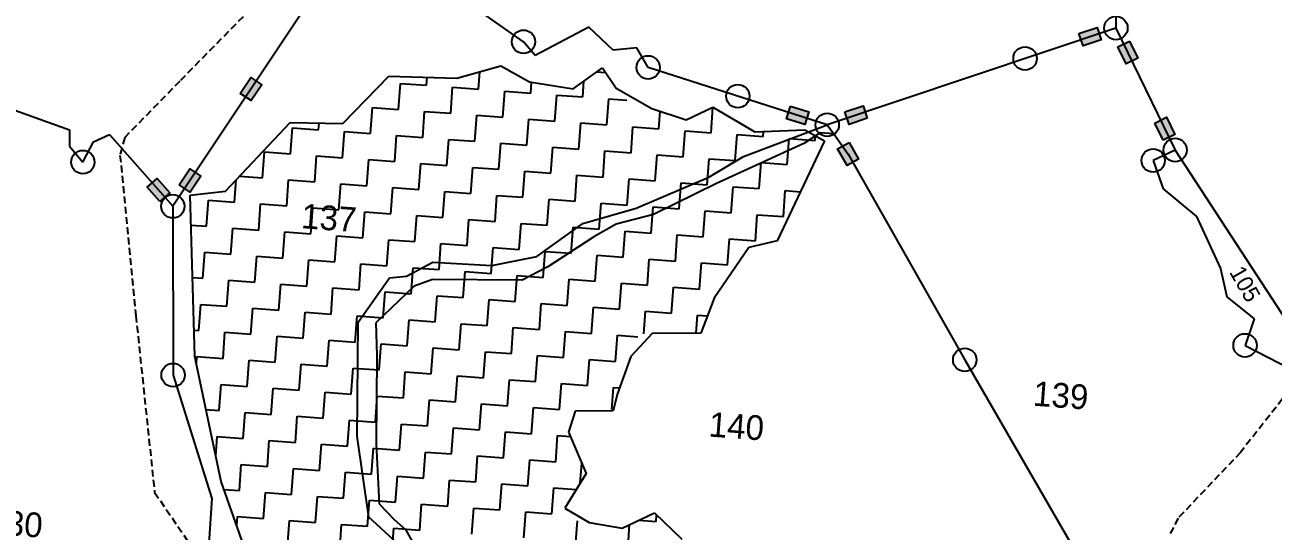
# Model space of a CAD drawing. Header units: metres. Extents: x 317417 to 320594, y 1863773 to 1867597.
# Drawn here: x 318054 to 318961, y 1866683 to 1867051 of the extents above; entities that cross this region are included whole.
import ezdxf

# ---------------------------------------------------------------- set-up
doc = ezdxf.new("R2010")
doc.units = ezdxf.units.M
doc.header["$MEASUREMENT"] = 0
doc.linetypes.add('DASHED', pattern=[0.75, 0.5, -0.25])
for name, color, linetype in [('LINE_FOOTPATH', 1, 'DASHED'), ('POLY_HATCH', 12, 'Continuous'), ('POLY_PARCEL', 6, 'Continuous'), ('POLY_WATER', 4, 'Continuous'), ('TEXT_PARCEL', 7, 'Continuous'), ('V_BOUND_LINE', 7, 'Continuous')]:
    doc.layers.add(name, color=color, linetype=linetype)
doc.styles.add('TEXT_MAP', font='')
doc.styles.get('TEXT_MAP').set_extended_font_data('Kruti Dev 050')

msp = doc.modelspace()

# ---------------------------------------------------------------- hatches: boundary and pattern name
for points in [[(318836.2, 1867039.97), (318833.21, 1867049.08), (318820.04, 1867044.75), (318823.03, 1867035.64)], [(318854.27, 1867022.51), (318862.9, 1867026.7), (318856.84, 1867039.17), (318848.21, 1867034.98)], [(318226.04, 1867007.4), (318218.06, 1867012.72), (318210.37, 1867001.19), (318218.35, 1866995.87)], [(318620.71, 1866978.52), (318623.64, 1866987.65), (318610.43, 1866991.89), (318607.51, 1866982.75)], [(318666.15, 1866983.08), (318663.08, 1866992.16), (318649.95, 1866987.71), (318653.02, 1866978.63)], [(318883.75, 1866983.82), (318875.12, 1866979.63), (318881.19, 1866967.16), (318889.81, 1866971.35)], [(318651.43, 1866948.71), (318659.77, 1866953.44), (318652.93, 1866965.5), (318644.59, 1866960.77)], [(318181.79, 1866941.05), (318173.81, 1866946.37), (318166.12, 1866934.83), (318174.1, 1866929.51)], [(318150.03, 1866939.32), (318142.83, 1866932.98), (318152.01, 1866922.58), (318159.2, 1866928.92)]]:
    msp.add_hatch(color=256).paths.add_polyline_path(points)

# ---------------------------------------------------------------- linework, layer by layer
for points in [[(318820.04, 1867044.75), (318833.21, 1867049.08), (318836.2, 1867039.97), (318823.03, 1867035.64)], [(318856.84, 1867039.17), (318862.9, 1867026.7), (318854.27, 1867022.51), (318848.21, 1867034.98)], [(318210.37, 1867001.19), (318218.06, 1867012.72), (318226.04, 1867007.4), (318218.35, 1866995.87)], [(318610.43, 1866991.89), (318623.64, 1866987.65), (318620.71, 1866978.52), (318607.51, 1866982.75)], [(318649.95, 1866987.71), (318663.08, 1866992.16), (318666.15, 1866983.08), (318653.02, 1866978.63)], [(318881.19, 1866967.16), (318875.12, 1866979.63), (318883.75, 1866983.82), (318889.81, 1866971.35)], [(318652.93, 1866965.5), (318659.77, 1866953.44), (318651.43, 1866948.71), (318644.59, 1866960.77)], [(318166.12, 1866934.83), (318173.81, 1866946.37), (318181.79, 1866941.05), (318174.1, 1866929.51)], [(318152.01, 1866922.58), (318142.83, 1866932.98), (318150.03, 1866939.32), (318159.2, 1866928.92)]]:
    msp.add_lwpolyline(points, close=True)
for centre in [(318846.89, 1867048.65), (318416.28, 1867038.65), (318780.8, 1867026.49), (318506.87, 1867020.06), (318572.05, 1866999.16), (318637.1, 1866978.3), (318889.99, 1866960.03), (318096.05, 1866951.25), (318873.96, 1866952.37), (318161.43, 1866919.15), (318940.7, 1866818.11), (318736.98, 1866807.62), (318161.56, 1866796.53)]:
    msp.add_circle(centre, 8.48)
at = {"layer": 'LINE_FOOTPATH', "ltscale": 10}
for p, q in [((318264.98, 1867110.35), (318166.42, 1867009.96)), ((318166.42, 1867009.96), (318126.45, 1866969.15)), ((318126.45, 1866969.15), (318123.02, 1866956.13)), ((318123.02, 1866956.13), (318134.56, 1866839.69)), ((318134.56, 1866839.69), (318148.17, 1866711.3)), ((318981.82, 1866796.85), (318937.44, 1866740.4)), ((318937.44, 1866740.4), (318892.07, 1866692.55)), ((318148.17, 1866711.3), (318176.16, 1866670.36)), ((318892.07, 1866692.55), (318885.16, 1866679.27))]:
    msp.add_line(p, q, dxfattribs=at)
at = {"layer": 'POLY_HATCH'}
for p, q in [((318285.06, 1866979.24), (318318.31, 1867013.67)), ((318318.31, 1867013.67), (318367.88, 1867012.12)), ((318367.88, 1867012.12), (318399.9, 1867021.08)), ((318399.9, 1867021.08), (318420.76, 1867009.59)), ((318452.32, 1867004.41), (318473.72, 1867019.75)), ((318473.72, 1867019.75), (318483.59, 1867004.93)), ((318420.76, 1867009.59), (318452.32, 1867004.41)), ((318483.59, 1867004.93), (318509.48, 1866990.23)), ((318509.48, 1866990.23), (318534.42, 1866982)), ((318534.42, 1866982), (318553.93, 1866991.09)), ((318553.93, 1866991.09), (318584.54, 1866973.21)), ((318199.79, 1866930.24), (318246.78, 1866979.95)), ((318246.78, 1866979.95), (318285.06, 1866979.24)), ((318584.54, 1866973.21), (318620.86, 1866974.77)), ((318620.86, 1866974.77), (318635.16, 1866966.61)), ((318635.16, 1866966.61), (318600.66, 1866893.98)), ((318174.07, 1866927.26), (318199.79, 1866930.24)), ((318177.35, 1866810), (318174.07, 1866927.26)), ((318580.05, 1866889.22), (318554.95, 1866852.37)), ((318600.66, 1866893.98), (318580.05, 1866889.22)), ((318554.95, 1866852.37), (318545.23, 1866827.04)), ((318509.74, 1866826.64), (318494.31, 1866810.05)), ((318545.23, 1866827.04), (318509.74, 1866826.64)), ((318196.5, 1866719.11), (318177.35, 1866810)), ((318494.31, 1866810.05), (318484.45, 1866782.41)), ((318484.45, 1866782.41), (318481.44, 1866770.57)), ((318453.73, 1866770.26), (318449.05, 1866755)), ((318481.44, 1866770.57), (318453.73, 1866770.26)), ((318449.05, 1866755), (318461.73, 1866724.97)), ((318461.73, 1866724.97), (318446.37, 1866699.87)), ((318214.49, 1866668.45), (318196.5, 1866719.11)), ((318446.37, 1866699.87), (318464.05, 1866689.33)), ((318487.89, 1866685.43), (318511.42, 1866696.45)), ((318511.42, 1866696.45), (318531.29, 1866677.24)), ((318464.05, 1866689.33), (318487.89, 1866685.43))]:
    msp.add_line(p, q, dxfattribs=at)
at = {"layer": 'POLY_HATCH', "linetype": 'Continuous'}
for p, q in [((318383.69, 1867004.19), (318384.63, 1867016.81)), ((318469.66, 1867016.84), (318475.97, 1867016.37)), ((318325.51, 1866989.49), (318326.92, 1867008.41)), ((318326.92, 1867008.41), (318345.84, 1867007.01)), ((318345.84, 1867007.01), (318346.27, 1867012.79)), ((318363.36, 1866986.67), (318364.77, 1867005.6)), ((318364.77, 1867005.6), (318383.69, 1867004.19)), ((318421.55, 1867001.38), (318422.14, 1867009.37)), ((318459.4, 1866998.57), (318460.25, 1867010.1)), ((318401.21, 1866983.86), (318402.62, 1867002.79)), ((318402.62, 1867002.79), (318421.55, 1867001.38)), ((318439.07, 1866981.05), (318440.47, 1866999.98)), ((318440.47, 1866999.98), (318459.4, 1866998.57)), ((318476.92, 1866978.24), (318478.32, 1866997.17)), ((318478.32, 1866997.17), (318491.44, 1866996.19)), ((318305.18, 1866971.97), (318306.59, 1866990.89)), ((318306.59, 1866990.89), (318325.51, 1866989.49)), ((318343.03, 1866969.15), (318344.44, 1866988.08)), ((318344.44, 1866988.08), (318363.36, 1866986.67)), ((318514.77, 1866975.43), (318515.71, 1866988.17)), ((318552.62, 1866972.62), (318553.99, 1866991.06)), ((318267.33, 1866974.78), (318267.68, 1866979.56)), ((318380.88, 1866966.34), (318382.29, 1866985.27)), ((318382.29, 1866985.27), (318401.21, 1866983.86)), ((318418.73, 1866963.53), (318420.14, 1866982.46)), ((318420.14, 1866982.46), (318439.07, 1866981.05)), ((318456.59, 1866960.72), (318457.99, 1866979.65)), ((318457.99, 1866979.65), (318476.92, 1866978.24)), ((318247, 1866957.26), (318248.4, 1866976.18)), ((318248.4, 1866976.18), (318267.33, 1866974.78)), ((318284.85, 1866954.45), (318286.25, 1866973.37)), ((318286.25, 1866973.37), (318305.18, 1866971.97)), ((318322.7, 1866951.63), (318324.11, 1866970.56)), ((318324.11, 1866970.56), (318343.03, 1866969.15)), ((318494.44, 1866957.91), (318495.84, 1866976.83)), ((318495.84, 1866976.83), (318514.77, 1866975.43)), ((318532.29, 1866955.1), (318533.69, 1866974.02)), ((318533.69, 1866974.02), (318552.62, 1866972.62)), ((318570.14, 1866952.29), (318571.55, 1866971.21)), ((318571.55, 1866971.21), (318590.47, 1866969.81)), ((318590.47, 1866969.81), (318590.74, 1866973.48)), ((318607.99, 1866949.47), (318609.4, 1866968.4)), ((318609.4, 1866968.4), (318628.32, 1866966.99)), ((318628.32, 1866966.99), (318628.57, 1866970.37)), ((318360.55, 1866948.82), (318361.96, 1866967.75)), ((318361.96, 1866967.75), (318380.88, 1866966.34)), ((318398.4, 1866946.01), (318399.81, 1866964.94)), ((318399.81, 1866964.94), (318418.73, 1866963.53)), ((318436.25, 1866943.2), (318437.66, 1866962.13)), ((318437.66, 1866962.13), (318456.59, 1866960.72)), ((318474.11, 1866940.39), (318475.51, 1866959.31)), ((318475.51, 1866959.31), (318494.44, 1866957.91)), ((318226.67, 1866939.74), (318228.07, 1866958.66)), ((318228.07, 1866958.66), (318247, 1866957.26)), ((318264.52, 1866936.93), (318265.92, 1866955.85)), ((318265.92, 1866955.85), (318284.85, 1866954.45)), ((318302.37, 1866934.11), (318303.77, 1866953.04)), ((318303.77, 1866953.04), (318322.7, 1866951.63)), ((318340.22, 1866931.3), (318341.63, 1866950.23)), ((318341.63, 1866950.23), (318360.55, 1866948.82)), ((318511.96, 1866937.58), (318513.36, 1866956.5)), ((318513.36, 1866956.5), (318532.29, 1866955.1)), ((318549.81, 1866934.77), (318551.21, 1866953.69)), ((318551.21, 1866953.69), (318570.14, 1866952.29)), ((318587.66, 1866931.95), (318589.07, 1866950.88)), ((318589.07, 1866950.88), (318607.99, 1866949.47)), ((318209.95, 1866940.98), (318226.67, 1866939.74)), ((318378.07, 1866928.49), (318379.48, 1866947.42)), ((318379.48, 1866947.42), (318398.4, 1866946.01)), ((318415.92, 1866925.68), (318417.33, 1866944.61)), ((318417.33, 1866944.61), (318436.25, 1866943.2)), ((318453.77, 1866922.87), (318455.18, 1866941.79)), ((318455.18, 1866941.79), (318474.11, 1866940.39)), ((318206.33, 1866922.22), (318207.54, 1866938.43)), ((318244.19, 1866919.41), (318245.59, 1866938.33)), ((318245.59, 1866938.33), (318264.52, 1866936.93)), ((318282.04, 1866916.6), (318283.44, 1866935.52)), ((318283.44, 1866935.52), (318302.37, 1866934.11)), ((318319.89, 1866913.78), (318321.29, 1866932.71)), ((318321.29, 1866932.71), (318340.22, 1866931.3)), ((318491.63, 1866920.06), (318493.03, 1866938.98)), ((318493.03, 1866938.98), (318511.96, 1866937.58)), ((318529.48, 1866917.25), (318530.88, 1866936.17)), ((318530.88, 1866936.17), (318549.81, 1866934.77)), ((318567.33, 1866914.43), (318568.73, 1866933.36)), ((318568.73, 1866933.36), (318587.66, 1866931.95)), ((318186, 1866904.7), (318187.41, 1866923.62)), ((318187.41, 1866923.62), (318206.33, 1866922.22)), ((318357.74, 1866910.97), (318359.15, 1866929.9)), ((318359.15, 1866929.9), (318378.07, 1866928.49)), ((318395.59, 1866908.16), (318397, 1866927.09)), ((318397, 1866927.09), (318415.92, 1866925.68)), ((318433.44, 1866905.35), (318434.85, 1866924.27)), ((318434.85, 1866924.27), (318453.77, 1866922.87)), ((318605.18, 1866911.62), (318606.59, 1866930.55)), ((318606.59, 1866930.55), (318617.64, 1866929.73)), ((318223.85, 1866901.89), (318225.26, 1866920.81)), ((318225.26, 1866920.81), (318244.19, 1866919.41)), ((318261.71, 1866899.08), (318263.11, 1866918)), ((318263.11, 1866918), (318282.04, 1866916.6)), ((318299.56, 1866896.26), (318300.96, 1866915.19)), ((318300.96, 1866915.19), (318319.89, 1866913.78)), ((318471.29, 1866902.54), (318472.7, 1866921.46)), ((318472.7, 1866921.46), (318491.63, 1866920.06)), ((318509.14, 1866899.73), (318510.55, 1866918.65)), ((318510.55, 1866918.65), (318529.48, 1866917.25)), ((318547, 1866896.91), (318548.4, 1866915.84)), ((318548.4, 1866915.84), (318567.33, 1866914.43)), ((318174.68, 1866905.54), (318186, 1866904.7)), ((318337.41, 1866893.45), (318338.81, 1866912.38)), ((318338.81, 1866912.38), (318357.74, 1866910.97)), ((318375.26, 1866890.64), (318376.67, 1866909.57)), ((318376.67, 1866909.57), (318395.59, 1866908.16)), ((318413.11, 1866887.83), (318414.52, 1866906.75)), ((318414.52, 1866906.75), (318433.44, 1866905.35)), ((318584.85, 1866894.1), (318586.25, 1866913.03)), ((318586.25, 1866913.03), (318605.18, 1866911.62)), ((318203.52, 1866884.37), (318204.93, 1866903.29)), ((318204.93, 1866903.29), (318223.85, 1866901.89)), ((318241.37, 1866881.56), (318242.78, 1866900.48)), ((318242.78, 1866900.48), (318261.71, 1866899.08)), ((318279.23, 1866878.74), (318280.63, 1866897.67)), ((318280.63, 1866897.67), (318299.56, 1866896.26)), ((318450.96, 1866885.02), (318452.37, 1866903.94)), ((318452.37, 1866903.94), (318471.29, 1866902.54)), ((318488.81, 1866882.21), (318490.22, 1866901.13)), ((318490.22, 1866901.13), (318509.14, 1866899.73)), ((318526.66, 1866879.39), (318528.07, 1866898.32)), ((318528.07, 1866898.32), (318547, 1866896.91)), ((318317.08, 1866875.93), (318318.48, 1866894.86)), ((318318.48, 1866894.86), (318337.41, 1866893.45)), ((318354.93, 1866873.12), (318356.33, 1866892.05)), ((318356.33, 1866892.05), (318375.26, 1866890.64)), ((318392.78, 1866870.31), (318394.18, 1866889.23)), ((318394.18, 1866889.23), (318413.11, 1866887.83)), ((318564.52, 1866876.58), (318565.92, 1866895.51)), ((318565.92, 1866895.51), (318584.85, 1866894.1)), ((318183.19, 1866866.85), (318184.6, 1866885.77)), ((318184.6, 1866885.77), (318203.52, 1866884.37)), ((318221.04, 1866864.04), (318222.45, 1866882.96)), ((318222.45, 1866882.96), (318241.37, 1866881.56)), ((318258.89, 1866861.22), (318260.3, 1866880.15)), ((318260.3, 1866880.15), (318279.23, 1866878.74)), ((318430.63, 1866867.5), (318432.04, 1866886.42)), ((318432.04, 1866886.42), (318450.96, 1866885.02)), ((318468.48, 1866864.69), (318469.89, 1866883.61)), ((318469.89, 1866883.61), (318488.81, 1866882.21)), ((318506.33, 1866861.87), (318507.74, 1866880.8)), ((318507.74, 1866880.8), (318526.66, 1866879.39)), ((318544.18, 1866859.06), (318545.59, 1866877.99)), ((318545.59, 1866877.99), (318564.52, 1866876.58)), ((318296.74, 1866858.41), (318298.15, 1866877.34)), ((318298.15, 1866877.34), (318317.08, 1866875.93)), ((318334.6, 1866855.6), (318336, 1866874.53)), ((318336, 1866874.53), (318354.93, 1866873.12)), ((318372.45, 1866852.79), (318373.85, 1866871.71)), ((318373.85, 1866871.71), (318392.78, 1866870.31)), ((318410.3, 1866849.98), (318411.7, 1866868.9)), ((318411.7, 1866868.9), (318430.63, 1866867.5)), ((318175.75, 1866867.4), (318183.19, 1866866.85)), ((318200.71, 1866846.52), (318202.12, 1866865.44)), ((318202.12, 1866865.44), (318221.04, 1866864.04)), ((318238.56, 1866843.7), (318239.97, 1866862.63)), ((318239.97, 1866862.63), (318258.89, 1866861.22)), ((318276.41, 1866840.89), (318277.82, 1866859.82)), ((318277.82, 1866859.82), (318296.74, 1866858.41)), ((318448.15, 1866847.17), (318449.56, 1866866.09)), ((318449.56, 1866866.09), (318468.48, 1866864.69)), ((318486, 1866844.35), (318487.41, 1866863.28)), ((318487.41, 1866863.28), (318506.33, 1866861.87)), ((318523.85, 1866841.54), (318525.26, 1866860.47)), ((318525.26, 1866860.47), (318544.18, 1866859.06)), ((318314.26, 1866838.08), (318315.67, 1866857.01)), ((318315.67, 1866857.01), (318334.6, 1866855.6)), ((318352.12, 1866835.27), (318353.52, 1866854.19)), ((318353.52, 1866854.19), (318372.45, 1866852.79)), ((318389.97, 1866832.46), (318391.37, 1866851.38)), ((318391.37, 1866851.38), (318410.3, 1866849.98)), ((318180.38, 1866829), (318181.78, 1866847.92)), ((318181.78, 1866847.92), (318200.71, 1866846.52)), ((318218.23, 1866826.18), (318219.64, 1866845.11)), ((318219.64, 1866845.11), (318238.56, 1866843.7)), ((318256.08, 1866823.37), (318257.49, 1866842.3)), ((318257.49, 1866842.3), (318276.41, 1866840.89)), ((318427.82, 1866829.65), (318429.22, 1866848.57)), ((318429.22, 1866848.57), (318448.15, 1866847.17)), ((318465.67, 1866826.83), (318467.08, 1866845.76)), ((318467.08, 1866845.76), (318486, 1866844.35)), ((318503.71, 1866826.57), (318504.93, 1866842.95)), ((318504.93, 1866842.95), (318523.85, 1866841.54)), ((318293.93, 1866820.56), (318295.34, 1866839.49)), ((318295.34, 1866839.49), (318314.26, 1866838.08)), ((318331.78, 1866817.75), (318333.19, 1866836.67)), ((318333.19, 1866836.67), (318352.12, 1866835.27)), ((318369.64, 1866814.94), (318371.04, 1866833.86)), ((318371.04, 1866833.86), (318389.97, 1866832.46)), ((318541.8, 1866827), (318542.78, 1866840.14)), ((318542.78, 1866840.14), (318550.05, 1866839.6)), ((318176.81, 1866829.26), (318180.38, 1866829)), ((318197.9, 1866808.66), (318199.3, 1866827.59)), ((318199.3, 1866827.59), (318218.23, 1866826.18)), ((318235.75, 1866805.85), (318237.16, 1866824.78)), ((318237.16, 1866824.78), (318256.08, 1866823.37)), ((318407.49, 1866812.13), (318408.89, 1866831.05)), ((318408.89, 1866831.05), (318427.82, 1866829.65)), ((318445.34, 1866809.31), (318446.74, 1866828.24)), ((318446.74, 1866828.24), (318465.67, 1866826.83)), ((318483.19, 1866806.5), (318484.6, 1866825.43)), ((318484.6, 1866825.43), (318499.4, 1866824.33)), ((318273.6, 1866803.04), (318275.01, 1866821.97)), ((318275.01, 1866821.97), (318293.93, 1866820.56)), ((318311.45, 1866800.23), (318312.86, 1866819.15)), ((318312.86, 1866819.15), (318331.78, 1866817.75)), ((318349.3, 1866797.42), (318350.71, 1866816.34)), ((318350.71, 1866816.34), (318369.64, 1866814.94)), ((318178.55, 1866804.32), (318178.97, 1866810.07)), ((318178.97, 1866810.07), (318197.9, 1866808.66)), ((318215.42, 1866788.33), (318216.82, 1866807.26)), ((318216.82, 1866807.26), (318235.75, 1866805.85)), ((318387.16, 1866794.61), (318388.56, 1866813.53)), ((318388.56, 1866813.53), (318407.49, 1866812.13)), ((318425.01, 1866791.79), (318426.41, 1866810.72)), ((318426.41, 1866810.72), (318445.34, 1866809.31)), ((318462.86, 1866788.98), (318464.26, 1866807.91)), ((318464.26, 1866807.91), (318483.19, 1866806.5)), ((318253.27, 1866785.52), (318254.68, 1866804.45)), ((318254.68, 1866804.45), (318273.6, 1866803.04)), ((318291.12, 1866782.71), (318292.53, 1866801.64)), ((318292.53, 1866801.64), (318311.45, 1866800.23)), ((318328.97, 1866779.9), (318330.38, 1866798.82)), ((318330.38, 1866798.82), (318349.3, 1866797.42)), ((318366.82, 1866777.09), (318368.23, 1866796.01)), ((318368.23, 1866796.01), (318387.16, 1866794.61)), ((318195.09, 1866770.81), (318196.49, 1866789.74)), ((318196.49, 1866789.74), (318215.42, 1866788.33)), ((318232.94, 1866768), (318234.34, 1866786.93)), ((318234.34, 1866786.93), (318253.27, 1866785.52)), ((318404.68, 1866774.27), (318406.08, 1866793.2)), ((318406.08, 1866793.2), (318425.01, 1866791.79)), ((318442.53, 1866771.46), (318443.93, 1866790.39)), ((318443.93, 1866790.39), (318462.86, 1866788.98)), ((318480.6, 1866771.63), (318481.78, 1866787.58)), ((318481.78, 1866787.58), (318486.17, 1866787.25)), ((318270.79, 1866765.19), (318272.2, 1866784.12)), ((318272.2, 1866784.12), (318291.12, 1866782.71)), ((318308.64, 1866762.38), (318310.05, 1866781.3)), ((318310.05, 1866781.3), (318328.97, 1866779.9)), ((318346.49, 1866759.57), (318347.9, 1866778.49)), ((318347.9, 1866778.49), (318366.82, 1866777.09)), ((318185.46, 1866771.53), (318195.09, 1866770.81)), ((318212.61, 1866750.48), (318214.01, 1866769.41)), ((318214.01, 1866769.41), (318232.94, 1866768)), ((318384.34, 1866756.75), (318385.75, 1866775.68)), ((318385.75, 1866775.68), (318404.68, 1866774.27)), ((318422.2, 1866753.94), (318423.6, 1866772.87)), ((318423.6, 1866772.87), (318442.53, 1866771.46)), ((318250.46, 1866747.67), (318251.86, 1866766.6)), ((318251.86, 1866766.6), (318270.79, 1866765.19)), ((318288.31, 1866744.86), (318289.72, 1866763.78)), ((318289.72, 1866763.78), (318308.64, 1866762.38)), ((318326.16, 1866742.05), (318327.57, 1866760.97)), ((318327.57, 1866760.97), (318346.49, 1866759.57)), ((318192.62, 1866737.55), (318193.68, 1866751.89)), ((318193.68, 1866751.89), (318212.61, 1866750.48)), ((318364.01, 1866739.23), (318365.42, 1866758.16)), ((318365.42, 1866758.16), (318384.34, 1866756.75)), ((318401.86, 1866736.42), (318403.27, 1866755.35)), ((318403.27, 1866755.35), (318422.2, 1866753.94)), ((318439.72, 1866733.61), (318441.12, 1866752.54)), ((318441.12, 1866752.54), (318450.38, 1866751.85)), ((318230.13, 1866730.15), (318231.53, 1866749.08)), ((318231.53, 1866749.08), (318250.46, 1866747.67)), ((318267.98, 1866727.34), (318269.38, 1866746.26)), ((318269.38, 1866746.26), (318288.31, 1866744.86)), ((318305.83, 1866724.53), (318307.24, 1866743.45)), ((318307.24, 1866743.45), (318326.16, 1866742.05)), ((318343.68, 1866721.71), (318345.09, 1866740.64)), ((318345.09, 1866740.64), (318364.01, 1866739.23)), ((318381.53, 1866718.9), (318382.94, 1866737.83)), ((318382.94, 1866737.83), (318401.86, 1866736.42)), ((318419.38, 1866716.09), (318420.79, 1866735.02)), ((318420.79, 1866735.02), (318439.72, 1866733.61)), ((318209.8, 1866712.63), (318211.2, 1866731.56)), ((318211.2, 1866731.56), (318230.13, 1866730.15)), ((318247.65, 1866709.82), (318249.05, 1866728.74)), ((318249.05, 1866728.74), (318267.98, 1866727.34)), ((318285.5, 1866707.01), (318286.9, 1866725.93)), ((318286.9, 1866725.93), (318305.83, 1866724.53)), ((318457.6, 1866718.23), (318458.64, 1866732.21)), ((318458.64, 1866732.21), (318458.67, 1866732.2)), ((318323.35, 1866704.2), (318324.76, 1866723.12)), ((318324.76, 1866723.12), (318343.68, 1866721.71)), ((318361.2, 1866701.38), (318362.61, 1866720.31)), ((318362.61, 1866720.31), (318381.53, 1866718.9)), ((318399.05, 1866698.57), (318400.46, 1866717.5)), ((318400.46, 1866717.5), (318419.38, 1866716.09)), ((318436.9, 1866695.76), (318438.31, 1866714.69)), ((318438.31, 1866714.69), (318454.69, 1866713.47)), ((318198.5, 1866713.47), (318209.8, 1866712.63)), ((318227.32, 1866692.3), (318228.72, 1866711.22)), ((318228.72, 1866711.22), (318247.65, 1866709.82)), ((318265.17, 1866689.49), (318266.57, 1866708.41)), ((318266.57, 1866708.41), (318285.5, 1866707.01)), ((318303.02, 1866686.68), (318304.42, 1866705.6)), ((318304.42, 1866705.6), (318323.35, 1866704.2)), ((318340.87, 1866683.86), (318342.28, 1866702.79)), ((318342.28, 1866702.79), (318361.2, 1866701.38)), ((318378.72, 1866681.05), (318380.13, 1866699.98)), ((318380.13, 1866699.98), (318399.05, 1866698.57)), ((318416.57, 1866678.24), (318417.98, 1866697.17)), ((318417.98, 1866697.17), (318436.9, 1866695.76)), ((318207.89, 1866687.02), (318208.39, 1866693.7)), ((318208.39, 1866693.7), (318227.32, 1866692.3)), ((318244.84, 1866671.97), (318246.24, 1866690.89)), ((318246.24, 1866690.89), (318265.17, 1866689.49)), ((318282.69, 1866669.16), (318284.09, 1866688.08)), ((318284.09, 1866688.08), (318303.02, 1866686.68)), ((318454.42, 1866675.43), (318455.56, 1866690.72)), ((318492.28, 1866672.62), (318493.42, 1866688.02)), ((318499.95, 1866691.08), (318512.61, 1866690.14)), ((318512.61, 1866690.14), (318512.97, 1866694.96)), ((318320.54, 1866666.34), (318321.94, 1866685.27)), ((318321.94, 1866685.27), (318340.87, 1866683.86))]:
    msp.add_line(p, q, dxfattribs=at)
at = {"layer": 'POLY_PARCEL'}
for p, q in [((318416.28, 1867038.65), (318297.11, 1867122.65)), ((318284.08, 1867103.1), (318161.43, 1866919.15)), ((318463.71, 1867049.19), (318424.79, 1867028.79)), ((318481.39, 1867032.5), (318463.71, 1867049.19)), ((318846.89, 1867048.65), (318637.1, 1866978.3)), ((318424.79, 1867028.79), (318416.28, 1867038.65)), ((318498.69, 1867034.29), (318481.39, 1867032.5)), ((318506.87, 1867020.06), (318498.69, 1867034.29)), ((318637.1, 1866978.3), (318506.87, 1867020.06)), ((318043.16, 1866990.16), (318086.33, 1866974.7)), ((318086.33, 1866974.7), (318086.25, 1866962.85)), ((318103.75, 1866966.06), (318115.37, 1866971.36)), ((318115.37, 1866971.36), (318161.43, 1866919.15)), ((318641.78, 1866971.72), (318652.18, 1866957.11)), ((318086.25, 1866962.85), (318096.05, 1866951.25)), ((318096.05, 1866951.25), (318103.75, 1866966.06)), ((318889.99, 1866960.03), (318873.96, 1866952.37)), ((318652.18, 1866957.11), (318736.98, 1866807.62)), ((318873.96, 1866952.37), (318881.14, 1866931.74)), ((318881.14, 1866931.74), (318905.49, 1866911.73)), ((318161.43, 1866919.15), (318161.56, 1866796.53)), ((318905.49, 1866911.73), (318922.82, 1866874.04)), ((318922.82, 1866874.04), (318927.53, 1866853.32)), ((318927.53, 1866853.32), (318947.3, 1866837.45)), ((318947.3, 1866837.45), (318940.7, 1866818.11)), ((318940.7, 1866818.11), (318981.82, 1866796.85)), ((318736.98, 1866807.62), (318824.9, 1866655.53)), ((318161.56, 1866796.53), (318189.67, 1866706.98)), ((318189.67, 1866706.98), (318187.68, 1866674.17))]:
    msp.add_line(p, q, dxfattribs=at)
at = {"layer": 'POLY_WATER'}
for p, q in [((318576.25, 1866955.2), (318637.1, 1866978.3)), ((318637.1, 1866978.3), (318641.78, 1866971.72)), ((318631.98, 1866972.42), (318620.01, 1866964.76)), ((318641.78, 1866971.72), (318631.98, 1866972.42)), ((318620.01, 1866964.76), (318556.55, 1866935.6)), ((318550.91, 1866940.29), (318576.25, 1866955.2)), ((318498.21, 1866917.72), (318550.91, 1866940.29)), ((318556.55, 1866935.6), (318510.69, 1866913.09)), ((318459.47, 1866906.65), (318498.21, 1866917.72)), ((318426.04, 1866882.65), (318459.47, 1866906.65)), ((318483.67, 1866906.27), (318467.3, 1866896.96)), ((318510.69, 1866913.09), (318483.67, 1866906.27)), ((318467.3, 1866896.96), (318434.04, 1866875.22)), ((318331.18, 1866868.34), (318350.48, 1866878.58)), ((318350.48, 1866878.58), (318393.35, 1866876.25)), ((318393.35, 1866876.25), (318426.04, 1866882.65)), ((318318.85, 1866867.27), (318331.18, 1866868.34)), ((318434.04, 1866875.22), (318415.36, 1866865.51)), ((318296.21, 1866835.07), (318318.85, 1866867.27)), ((318336.92, 1866861.09), (318308.99, 1866834.4)), ((318350.12, 1866866.08), (318336.92, 1866861.09)), ((318415.36, 1866865.51), (318350.12, 1866866.08)), ((318295.48, 1866752.27), (318296.21, 1866835.07)), ((318308.99, 1866834.4), (318309.8, 1866810.71)), ((318309.8, 1866810.71), (318309.32, 1866746.68)), ((318303.93, 1866693.27), (318295.48, 1866752.27)), ((318309.32, 1866746.68), (318311.49, 1866702.96)), ((318311.49, 1866702.96), (318322.33, 1866691.62)), ((318324.47, 1866674.38), (318303.93, 1866693.27)), ((318322.33, 1866691.62), (318330.64, 1866684.46)), ((318330.64, 1866684.46), (318337.43, 1866672.28))]:
    msp.add_line(p, q, dxfattribs=at)
at = {"layer": 'V_BOUND_LINE'}
for p, q in [((318844.47, 1867194.01), (318846.89, 1867048.65)), ((318846.89, 1867048.65), (318889.99, 1866960.03)), ((318889.99, 1866960.03), (318990.76, 1866805.18))]:
    msp.add_line(p, q, dxfattribs=at)

# ---------------------------------------------------------------- texts
at = {"layer": 'TEXT_PARCEL', "style": 'TEXT_MAP'}
for s, height, rotation, p in [('137', 17.932, 355.75189, (318254.27, 1866903.28)), ('105', 11.955, 299.78708, (318928.96, 1866871.42)), ('139', 17.932, 355.75189, (318786.24, 1866774.36)), ('140', 17.932, 355.75189, (318550.51, 1866751.94)), ('130', 17.932, 355.75189, (318026.22, 1866681.3))]:
    msp.add_text(s, height=height, rotation=rotation, dxfattribs=at).set_placement(p)

doc.saveas('drawing.dxf')
